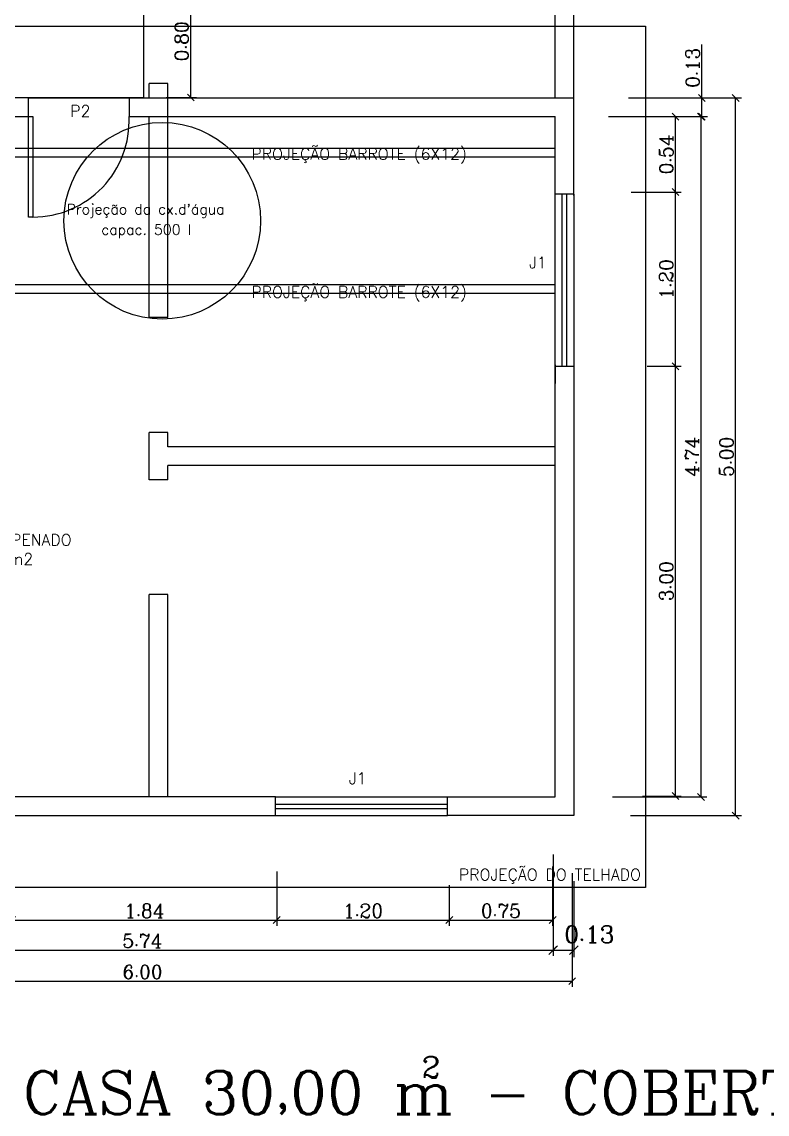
# Model space of a CAD drawing. Extents: x -43 to 70, y -5 to 23.
# Drawn here: x -38.49 to -33.3, y 4.62 to 12.23 of the extents above; entities that cross this region are included whole.
import ezdxf
from ezdxf.enums import TextEntityAlignment as Align

# ---------------------------------------------------------------- set-up
doc = ezdxf.new("R2010")
doc.units = 0
doc.header["$LTSCALE"] = 20
for name, pattern in [('BORDER2', [0.875, 0.25, -0.125, 0.25, -0.125, 0, -0.125]), ('DASHED2', [0.375, 0.25, -0.125]), ('HIDDEN2', [0.1875, 0.125, -0.0625]), ('HIDDENX2', [0.75, 0.5, -0.25])]:
    doc.linetypes.add(name, pattern=pattern)
doc.layers.get('0').update_dxf_attribs({"color": 5, "linetype": 'CONTINUOUS'})
doc.layers.get('DEFPOINTS').update_dxf_attribs({"linetype": 'CONTINUOUS'})
for name, color, linetype in [('CAIXADÁGUA', 244, 'CONTINUOUS'), ('CALÇADA', 244, 'CONTINUOUS'), ('COTAS', 244, 'CONTINUOUS'), ('JANELA', 5, 'CONTINUOUS'), ('PAREDE', 7, 'CONTINUOUS'), ('PORTAS', 1, 'CONTINUOUS'), ('PROJPAR', 11, 'DASHED2'), ('PROJTELH', 30, 'HIDDEN2'), ('TEXTO', 1, 'CONTINUOUS'), ('VISTAP', 244, 'CONTINUOUS')]:
    doc.layers.add(name, color=color, linetype=linetype)
doc.styles.add('ROMANC', font='romanc')
doc.dimstyles.new('ISO-25', dxfattribs={"dimscale": 0.8, "dimtxt": 0.12, "dimasz": 0.06, "dimexe": 0.05, "dimexo": 0.5, "dimgap": 0.02, "dimtad": 1, "dimtoh": 1, "dimzin": 1, "dimtxsty": 'ROMANC', "dimblk1": 'OBLIQUE', "dimblk2": 'OBLIQUE', "dimsah": 1, "dimcen": 0.12, "dimclrd": 244, "dimclre": 244, "dimclrt": 244, "dimazin": 3, "dimtfac": 1, "dimtdec": 4, "dimtmove": 0, "dimatfit": 3, "dimtvp": 1, "dimtolj": 1, "dimtzin": 0})

# ---------------------------------------------------------------- blocks, each defined once
blk = doc.blocks.new('_OBLIQUE')
at = {"color": 0, "linetype": 'BYBLOCK'}
blk.add_line((-0.5, -0.5), (0.5, 0.5), dxfattribs=at)
blk = doc.blocks.new('*D91')
at = {"color": 244, "linetype": 'BYBLOCK'}
for p, q in [((-40.6448, 6.3106), (-40.6448, 5.5035)), ((-34.6566, 6.2967), (-34.6566, 5.5035)), ((-40.6448, 5.5435), (-34.6566, 5.5435))]:
    blk.add_line(p, q, dxfattribs=at)
at = {"layer": 'DEFPOINTS', "color": 0, "linetype": 'BYBLOCK'}
for p in [(-40.6448, 6.7106), (-34.6566, 6.6967), (-34.6566, 5.5435)]:
    blk.add_point(p, dxfattribs=at)
at = {"color": 244, "linetype": 'BYBLOCK', "xscale": 0.048, "yscale": 0.048, "zscale": 0.048, "rotation": 180}
blk.add_blockref('_OBLIQUE', (-40.6448, 5.5435), dxfattribs=at)
at = {"color": 244, "linetype": 'BYBLOCK', "xscale": 0.048, "yscale": 0.048, "zscale": 0.048}
blk.add_blockref('_OBLIQUE', (-34.6566, 5.5435), dxfattribs=at)
at = {"color": 244, "linetype": 'BYBLOCK', "insert": (-37.6507, 5.6075), "char_height": 0.096, "attachment_point": 5, "style": 'ROMANC'}
blk.add_mtext('\\A1;{6.00}', dxfattribs=at)
blk = doc.blocks.new('*D90')
at = {"color": 244, "linetype": 'BYBLOCK'}
for p, q in [((-40.5148, 6.4267), (-40.5148, 5.72)), ((-34.7885, 6.4267), (-34.7885, 5.72)), ((-40.5148, 5.76), (-34.7885, 5.76))]:
    blk.add_line(p, q, dxfattribs=at)
at = {"layer": 'DEFPOINTS', "color": 0, "linetype": 'BYBLOCK'}
for p in [(-40.5148, 6.8267), (-34.7885, 6.8267), (-34.7885, 5.76)]:
    blk.add_point(p, dxfattribs=at)
at = {"color": 244, "linetype": 'BYBLOCK', "xscale": 0.048, "yscale": 0.048, "zscale": 0.048, "rotation": 180}
blk.add_blockref('_OBLIQUE', (-40.5148, 5.76), dxfattribs=at)
at = {"color": 244, "linetype": 'BYBLOCK', "xscale": 0.048, "yscale": 0.048, "zscale": 0.048}
blk.add_blockref('_OBLIQUE', (-34.7885, 5.76), dxfattribs=at)
at = {"color": 244, "linetype": 'BYBLOCK', "insert": (-37.6517, 5.824), "char_height": 0.096, "attachment_point": 5, "style": 'ROMANC'}
blk.add_mtext('\\A1;{5.74}', dxfattribs=at)
blk = doc.blocks.new('*D89')
at = {"color": 244, "linetype": 'BYBLOCK'}
for p, q in [((-34.7929, 6.342), (-34.7929, 5.929)), ((-35.5127, 5.969), (-34.7929, 5.969))]:
    blk.add_line(p, q, dxfattribs=at)
at = {"layer": 'DEFPOINTS', "color": 0, "linetype": 'BYBLOCK'}
for p in [(-34.7929, 6.742), (-35.5127, 6.612), (-34.7929, 5.969)]:
    blk.add_point(p, dxfattribs=at)
at = {"color": 244, "linetype": 'BYBLOCK', "xscale": 0.048, "yscale": 0.048, "zscale": 0.048, "rotation": 180}
blk.add_blockref('_OBLIQUE', (-35.5127, 5.969), dxfattribs=at)
at = {"color": 244, "linetype": 'BYBLOCK', "xscale": 0.048, "yscale": 0.048, "zscale": 0.048}
blk.add_blockref('_OBLIQUE', (-34.7929, 5.969), dxfattribs=at)
at = {"color": 244, "linetype": 'BYBLOCK', "insert": (-35.1528, 6.033), "char_height": 0.096, "attachment_point": 5, "style": 'ROMANC'}
blk.add_mtext('\\A1;{0.75}', dxfattribs=at)
blk = doc.blocks.new('*D88')
at = {"color": 244, "linetype": 'BYBLOCK'}
for p, q in [((-35.5127, 6.212), (-35.5127, 5.929)), ((-36.7154, 5.969), (-35.5127, 5.969))]:
    blk.add_line(p, q, dxfattribs=at)
at = {"layer": 'DEFPOINTS', "color": 0, "linetype": 'BYBLOCK'}
for p in [(-36.7154, 6.7076), (-35.5127, 6.612), (-35.5127, 5.969)]:
    blk.add_point(p, dxfattribs=at)
at = {"color": 244, "linetype": 'BYBLOCK', "xscale": 0.048, "yscale": 0.048, "zscale": 0.048, "rotation": 180}
blk.add_blockref('_OBLIQUE', (-36.7154, 5.969), dxfattribs=at)
at = {"color": 244, "linetype": 'BYBLOCK', "xscale": 0.048, "yscale": 0.048, "zscale": 0.048}
blk.add_blockref('_OBLIQUE', (-35.5127, 5.969), dxfattribs=at)
at = {"color": 244, "linetype": 'BYBLOCK', "insert": (-36.1141, 6.033), "char_height": 0.096, "attachment_point": 5, "style": 'ROMANC'}
blk.add_mtext('\\A1;1.20', dxfattribs=at)
blk = doc.blocks.new('*D87')
at = {"color": 244, "linetype": 'BYBLOCK'}
for p, q in [((-36.7154, 6.3076), (-36.7154, 5.929)), ((-38.5596, 5.969), (-36.7154, 5.969))]:
    blk.add_line(p, q, dxfattribs=at)
at = {"layer": 'DEFPOINTS', "color": 0, "linetype": 'BYBLOCK'}
for p in [(-38.5596, 6.742), (-36.7154, 6.7076), (-36.7154, 5.969)]:
    blk.add_point(p, dxfattribs=at)
at = {"color": 244, "linetype": 'BYBLOCK', "xscale": 0.048, "yscale": 0.048, "zscale": 0.048, "rotation": 180}
blk.add_blockref('_OBLIQUE', (-38.5596, 5.969), dxfattribs=at)
at = {"color": 244, "linetype": 'BYBLOCK', "xscale": 0.048, "yscale": 0.048, "zscale": 0.048}
blk.add_blockref('_OBLIQUE', (-36.7154, 5.969), dxfattribs=at)
at = {"color": 244, "linetype": 'BYBLOCK', "insert": (-37.6375, 6.033), "char_height": 0.096, "attachment_point": 5, "style": 'ROMANC'}
blk.add_mtext('\\A1;1.84', dxfattribs=at)
blk = doc.blocks.new('*D108')
at = {"color": 244, "linetype": 'BYBLOCK'}
for p, q in [((-33.7523, 11.6967), (-33.7523, 12.0692)), ((-34.2551, 11.6967), (-33.7123, 11.6967)), ((-33.7523, 11.5667), (-33.7523, 11.6967)), ((-34.3787, 11.5667), (-33.7123, 11.5667))]:
    blk.add_line(p, q, dxfattribs=at)
at = {"layer": 'DEFPOINTS', "color": 0, "linetype": 'BYBLOCK'}
for p in [(-34.6551, 11.6967), (-33.7523, 11.6967), (-34.7787, 11.5667)]:
    blk.add_point(p, dxfattribs=at)
at = {"color": 244, "linetype": 'BYBLOCK', "xscale": 0.048, "yscale": 0.048, "zscale": 0.048}
for p, rotation in [((-33.7523, 11.6967), 90), ((-33.7523, 11.5667), 270)]:
    blk.add_blockref('_OBLIQUE', p, dxfattribs=dict(at, rotation=rotation))
at = {"color": 244, "linetype": 'BYBLOCK', "insert": (-33.8163, 11.907), "char_height": 0.096, "attachment_point": 5, "rotation": 90, "style": 'ROMANC'}
blk.add_mtext('\\A1;0.13', dxfattribs=at)
blk = doc.blocks.new('*D106')
at = {"color": 244, "linetype": 'BYBLOCK'}
for p, q in [((-34.4037, 11.5667), (-33.7177, 11.5667)), ((-33.7577, 6.8267), (-33.7577, 11.5667)), ((-34.3758, 6.8267), (-33.7177, 6.8267))]:
    blk.add_line(p, q, dxfattribs=at)
at = {"layer": 'DEFPOINTS', "color": 0, "linetype": 'BYBLOCK'}
for p in [(-34.8037, 11.5667), (-33.7577, 11.5667), (-34.7758, 6.8267)]:
    blk.add_point(p, dxfattribs=at)
at = {"color": 244, "linetype": 'BYBLOCK', "xscale": 0.048, "yscale": 0.048, "zscale": 0.048}
for p, rotation in [((-33.7577, 11.5667), 90), ((-33.7577, 6.8267), 270)]:
    blk.add_blockref('_OBLIQUE', p, dxfattribs=dict(at, rotation=rotation))
at = {"color": 244, "linetype": 'BYBLOCK', "insert": (-33.8217, 9.1967), "char_height": 0.096, "attachment_point": 5, "rotation": 90, "style": 'ROMANC'}
blk.add_mtext('\\A1;4.74', dxfattribs=at)
blk = doc.blocks.new('*D105')
at = {"color": 244, "linetype": 'BYBLOCK'}
for p, q in [((-34.3748, 11.5667), (-33.8962, 11.5667)), ((-33.9362, 11.0408), (-33.9362, 11.5667))]:
    blk.add_line(p, q, dxfattribs=at)
at = {"layer": 'DEFPOINTS', "color": 0, "linetype": 'BYBLOCK'}
for p in [(-34.7748, 11.5667), (-33.9362, 11.5667), (-34.6448, 11.0408)]:
    blk.add_point(p, dxfattribs=at)
at = {"color": 244, "linetype": 'BYBLOCK', "xscale": 0.048, "yscale": 0.048, "zscale": 0.048}
for p, rotation in [((-33.9362, 11.5667), 90), ((-33.9362, 11.0408), 270)]:
    blk.add_blockref('_OBLIQUE', p, dxfattribs=dict(at, rotation=rotation))
at = {"color": 244, "linetype": 'BYBLOCK', "insert": (-34.0002, 11.3037), "char_height": 0.096, "attachment_point": 5, "rotation": 90, "style": 'ROMANC'}
blk.add_mtext('\\A1;{0.54}', dxfattribs=at)
blk = doc.blocks.new('*D94')
at = {"color": 244, "linetype": 'BYBLOCK'}
for p, q in [((-37.4986, 12.4823), (-37.2744, 12.4823)), ((-37.3144, 11.6997), (-37.3144, 12.4823)), ((-37.4864, 11.6997), (-37.2744, 11.6997))]:
    blk.add_line(p, q, dxfattribs=at)
at = {"layer": 'DEFPOINTS', "color": 0, "linetype": 'BYBLOCK'}
for p in [(-37.8986, 12.4823), (-37.3144, 12.4823), (-37.8864, 11.6997)]:
    blk.add_point(p, dxfattribs=at)
at = {"color": 244, "linetype": 'BYBLOCK', "xscale": 0.048, "yscale": 0.048, "zscale": 0.048}
for p, rotation in [((-37.3144, 12.4823), 90), ((-37.3144, 11.6997), 270)]:
    blk.add_blockref('_OBLIQUE', p, dxfattribs=dict(at, rotation=rotation))
at = {"color": 244, "linetype": 'BYBLOCK', "insert": (-37.3784, 12.091), "char_height": 0.096, "attachment_point": 5, "rotation": 90, "style": 'ROMANC'}
blk.add_mtext('\\A1;{0.80}', dxfattribs=at)
blk = doc.blocks.new('*D107')
at = {"color": 244, "linetype": 'BYBLOCK'}
for p, q in [((-34.2638, 11.6967), (-33.4767, 11.6967)), ((-33.5167, 6.6967), (-33.5167, 11.6967)), ((-34.2499, 6.6967), (-33.4767, 6.6967))]:
    blk.add_line(p, q, dxfattribs=at)
at = {"layer": 'DEFPOINTS', "color": 0, "linetype": 'BYBLOCK'}
for p in [(-34.6638, 11.6967), (-33.5167, 11.6967), (-34.6499, 6.6967)]:
    blk.add_point(p, dxfattribs=at)
at = {"color": 244, "linetype": 'BYBLOCK', "xscale": 0.048, "yscale": 0.048, "zscale": 0.048}
for p, rotation in [((-33.5167, 11.6967), 90), ((-33.5167, 6.6967), 270)]:
    blk.add_blockref('_OBLIQUE', p, dxfattribs=dict(at, rotation=rotation))
at = {"color": 244, "linetype": 'BYBLOCK', "insert": (-33.5807, 9.1967), "char_height": 0.096, "attachment_point": 5, "rotation": 90, "style": 'ROMANC'}
blk.add_mtext('\\A1;5.00', dxfattribs=at)
blk = doc.blocks.new('*D104')
at = {"color": 244, "linetype": 'BYBLOCK'}
for p, q in [((-34.2448, 11.0408), (-33.8962, 11.0408)), ((-33.9362, 9.8267), (-33.9362, 11.0408))]:
    blk.add_line(p, q, dxfattribs=at)
at = {"layer": 'DEFPOINTS', "color": 0, "linetype": 'BYBLOCK'}
for p in [(-34.6448, 11.0408), (-33.9362, 11.0408), (-34.5334, 9.8267)]:
    blk.add_point(p, dxfattribs=at)
at = {"color": 244, "linetype": 'BYBLOCK', "xscale": 0.048, "yscale": 0.048, "zscale": 0.048}
for p, rotation in [((-33.9362, 11.0408), 90), ((-33.9362, 9.8267), 270)]:
    blk.add_blockref('_OBLIQUE', p, dxfattribs=dict(at, rotation=rotation))
at = {"color": 244, "linetype": 'BYBLOCK', "insert": (-34.0002, 10.4337), "char_height": 0.096, "attachment_point": 5, "rotation": 90, "style": 'ROMANC'}
blk.add_mtext('\\A1;{1.20}', dxfattribs=at)
blk = doc.blocks.new('*D103')
at = {"color": 244, "linetype": 'BYBLOCK'}
for p, q in [((-34.1334, 9.8267), (-33.8962, 9.8267)), ((-33.9362, 6.8331), (-33.9362, 9.8267)), ((-34.1662, 6.8331), (-33.8962, 6.8331))]:
    blk.add_line(p, q, dxfattribs=at)
at = {"layer": 'DEFPOINTS', "color": 0, "linetype": 'BYBLOCK'}
for p in [(-34.5334, 9.8267), (-33.9362, 9.8267), (-34.5662, 6.8331)]:
    blk.add_point(p, dxfattribs=at)
at = {"color": 244, "linetype": 'BYBLOCK', "xscale": 0.048, "yscale": 0.048, "zscale": 0.048}
for p, rotation in [((-33.9362, 9.8267), 90), ((-33.9362, 6.8331), 270)]:
    blk.add_blockref('_OBLIQUE', p, dxfattribs=dict(at, rotation=rotation))
at = {"color": 244, "linetype": 'BYBLOCK', "insert": (-34.0002, 8.3299), "char_height": 0.096, "attachment_point": 5, "rotation": 90, "style": 'ROMANC'}
blk.add_mtext('\\A1;{3.00}', dxfattribs=at)

msp = doc.modelspace()

# ---------------------------------------------------------------- linework, layer by layer
at = {"color": 244, "linetype": 'BYBLOCK'}
for p, q in [((-34.6448, 6.2389), (-34.6448, 5.71)), ((-34.7885, 5.76), (-34.6448, 5.76))]:
    msp.add_line(p, q, dxfattribs=at)
at = {"layer": 'CAIXADÁGUA', "linetype": 'BORDER2'}
for p, q in [((-38.5448, 10.3967), (-34.7748, 10.3967)), ((-38.5448, 10.3367), (-34.7748, 10.3367))]:
    msp.add_line(p, q, dxfattribs=at)
at = {"layer": 'CALÇADA'}
for p, q in [((-37.6448, 12.4967), (-37.6448, 11.6967)), ((-37.6448, 11.6967), (-38.5448, 11.6967))]:
    msp.add_line(p, q, dxfattribs=at)
at = {"layer": 'COTAS'}
msp.add_line((-38.4448, 11.6967), (-37.7448, 11.6967), dxfattribs=at)
at = {"layer": 'DEFPOINTS', "color": 0, "linetype": 'BYBLOCK'}
for p in [(-34.7733, 11.6967), (-34.6448, 11.6967), (-34.6448, 11.6967), (-34.9033, 11.5667), (-34.7748, 11.5667), (-34.7748, 11.5667), (-34.9033, 6.8267), (-34.7885, 6.8267), (-34.6448, 6.7389), (-34.7733, 6.6967), (-34.6448, 5.76)]:
    msp.add_point(p, dxfattribs=at)
at = {"layer": 'JANELA', "color": 1}
for p, q in [((-34.7748, 9.8267), (-34.7748, 11.0267)), ((-34.6448, 11.0267), (-34.6448, 9.8267)), ((-36.7248, 6.8267), (-35.5248, 6.8267)), ((-36.7248, 6.6967), (-35.5248, 6.6967))]:
    msp.add_line(p, q, dxfattribs=at)
at = {"layer": 'JANELA', "color": 5}
for p, q in [((-34.7248, 9.8267), (-34.7248, 11.0267)), ((-34.6948, 11.0267), (-34.6948, 9.8267))]:
    msp.add_line(p, q, dxfattribs=at)
at = {"layer": 'JANELA'}
for p, q in [((-36.7248, 6.7767), (-35.5248, 6.7767)), ((-36.7248, 6.7467), (-35.5248, 6.7467))]:
    msp.add_line(p, q, dxfattribs=at)
at = {"layer": 'PAREDE'}
for p, q in [((-38.4448, 11.6967), (-40.6448, 11.6967)), ((-38.4448, 11.5667), (-38.4448, 11.6967)), ((-37.7448, 11.6967), (-34.6448, 11.6967)), ((-37.7448, 11.6967), (-37.7448, 11.5667)), ((-34.6448, 11.0167), (-34.6448, 11.6967)), ((-38.5448, 11.5667), (-38.4448, 11.5667)), ((-37.7448, 11.5667), (-34.7748, 11.5667)), ((-34.7748, 11.0167), (-34.7748, 11.5667)), ((-34.6448, 11.0267), (-34.7748, 11.0267)), ((-34.7748, 9.8367), (-34.7748, 9.7067)), ((-34.7748, 9.8267), (-34.6448, 9.8267)), ((-34.7748, 6.8267), (-34.7748, 9.8267)), ((-34.6448, 9.8267), (-34.6448, 6.6967)), ((-36.7248, 6.8267), (-38.5648, 6.8267)), ((-36.7248, 6.6967), (-36.7248, 6.8267)), ((-35.5248, 6.8267), (-34.7748, 6.8267)), ((-35.5248, 6.6967), (-35.5248, 6.8267)), ((-38.5648, 6.6967), (-36.7248, 6.6967)), ((-34.6448, 6.6967), (-35.5248, 6.6967))]:
    msp.add_line(p, q, dxfattribs=at)
at = {"layer": 'PAREDE', "color": 244, "linetype": 'BORDER2'}
for p, q in [((-38.6726, 11.3467), (-34.7748, 11.3467)), ((-38.6726, 11.2867), (-34.7748, 11.2867))]:
    msp.add_line(p, q, dxfattribs=at)
at = {"layer": 'PORTAS'}
for p, q in [((-38.4448, 11.5667), (-38.4148, 11.5667)), ((-38.4448, 10.8667), (-38.4448, 11.5667)), ((-38.4148, 11.5667), (-38.4148, 10.8667)), ((-38.4148, 10.8667), (-38.4448, 10.8667))]:
    msp.add_line(p, q, dxfattribs=at)
at = {"layer": 'PROJPAR', "color": 30, "linetype": 'HIDDEN2', "ltscale": 2.5}
for p, q in [((-34.6448, 11.6967), (-34.6448, 16.5667)), ((-34.7748, 11.6967), (-34.7748, 13.9967)), ((-37.6048, 11.6967), (-37.6048, 11.7967)), ((-37.4748, 11.7967), (-37.6048, 11.7967)), ((-37.4748, 11.0267), (-37.4748, 11.7967)), ((-37.6048, 10.1667), (-37.6048, 11.5667)), ((-37.4748, 10.1667), (-37.4748, 11.5667)), ((-37.4748, 10.1667), (-37.6048, 10.1667)), ((-37.6048, 9.0367), (-37.6048, 9.3667)), ((-37.4748, 9.3667), (-37.6048, 9.3667)), ((-37.4748, 9.2667), (-37.4748, 9.3667)), ((-34.7748, 9.2667), (-37.4748, 9.2667)), ((-34.7748, 9.1367), (-37.4748, 9.1367)), ((-37.4748, 9.0367), (-37.4748, 9.1367)), ((-37.4748, 9.0367), (-37.6048, 9.0367)), ((-37.6048, 6.8267), (-37.6048, 8.2367)), ((-37.4748, 8.2367), (-37.6048, 8.2367)), ((-37.4748, 6.8267), (-37.4748, 8.2367))]:
    msp.add_line(p, q, dxfattribs=at)
at = {"layer": 'PROJTELH', "linetype": 'HIDDENX2', "ltscale": 0.8}
for p, q in [((-41.1448, 12.1967), (-34.1448, 12.1967)), ((-34.1448, 12.1967), (-34.1448, 6.1967)), ((-34.1448, 6.1967), (-41.1448, 6.1967))]:
    msp.add_line(p, q, dxfattribs=at)
at = {"layer": 'TEXTO', "color": 30, "linetype": 'CONTINUOUS'}
msp.add_arc((-38.4148, 11.5373), 0.6707, 270, 2.52324, dxfattribs=at)
at = {"layer": 'VISTAP', "color": 30, "linetype": 'CONTINUOUS', "ltscale": 0.3}
msp.add_circle((-37.5134, 10.8406), 0.685, dxfattribs=at)

# ---------------------------------------------------------------- block references
at = {"color": 244, "linetype": 'BYBLOCK', "xscale": 0.06, "yscale": 0.06, "zscale": 0.06, "rotation": 180}
msp.add_blockref('_OBLIQUE', (-34.7885, 5.76), dxfattribs=at)
at = {"color": 244, "linetype": 'BYBLOCK', "xscale": 0.06, "yscale": 0.06, "zscale": 0.06}
msp.add_blockref('_OBLIQUE', (-34.6448, 5.76), dxfattribs=at)

# ---------------------------------------------------------------- texts
at = {"color": 244, "linetype": 'BYBLOCK', "insert": (-34.7112, 5.8694), "char_height": 0.12, "attachment_point": 4, "style": 'ROMANC'}
msp.add_mtext('\\A1;{0.13}', dxfattribs=at)
at = {"layer": 'TEXTO', "color": 1, "linetype": 'CONTINUOUS', "style": 'ROMANC'}
for s, p in [('P2', (-38.0839, 11.5654)), ('J1', (-34.8952, 10.51)), ('J1', (-36.1514, 6.916))]:
    msp.add_text(s, height=0.08, dxfattribs=at).set_placement(p, align=Align.CENTER)
at = {"layer": 'TEXTO', "color": 244, "ltscale": 0.3, "style": 'ROMANC'}
for s, p in [("Projeção da cx.d'água", (-38.1801, 10.8852)), ('capac. 500 l', (-37.9381, 10.743))]:
    msp.add_text(s, height=0.072, dxfattribs=at).set_placement(p)
at = {"layer": 'TEXTO', "color": 5, "linetype": 'HIDDEN2', "style": 'ROMANC'}
for s, height, p in [('CASA 30,00 m - COBERTURA TELHA CERÂMICA', 0.3, (-33.4726, 4.6167)), ('2', 0.15, (-35.6394, 4.8688))]:
    msp.add_text(s, height=height, dxfattribs=at).set_placement(p, align=Align.CENTER)
at = {"layer": 'TEXTO', "color": 1, "linetype": 'CONTINUOUS', "char_height": 0.08, "attachment_point": 7, "style": 'ROMANC'}
for s, insert in [('{PROJEÇÃO BARROTE (6X12)}\\P', (-36.8917, 11.24)), ('{PROJEÇÃO BARROTE (6X12)}\\P', (-36.8917, 10.2776)), ('{CONCRETO DESEMPENADO}\\P{      A = 24,78 m2}', (-39.5373, 8.4199))]:
    msp.add_mtext(s, dxfattribs=dict(at, insert=insert))
at = {"layer": 'TEXTO', "color": 1, "linetype": 'HIDDEN2', "insert": (-34.1769, 6.2225), "char_height": 0.08, "attachment_point": 9, "style": 'ROMANC'}
msp.add_mtext('{PROJEÇÃO DO TELHADO}', dxfattribs=at)

# ---------------------------------------------------------------- dimensions: what is measured, and where the dimension line sits
at = {"layer": 'TEXTO', "color": 30, "linetype": 'CONTINUOUS'}
for base, p1, p2, text, override, picture, middle in [((-37.3144, 12.4823), (-37.8864, 11.6997), (-37.8986, 12.4823), '{0.80}', {"dimexe": 0.05, "dimexo": 0.5, "dimtoh": 0, "dimtxsty": 'ROMANC', "dimblk1": 'OBLIQUE', "dimblk2": 'OBLIQUE', "dimsah": 1}, '*D94', (-37.3784, 12.091)), ((-33.9362, 11.5667), (-34.6448, 11.0408), (-34.7748, 11.5667), '{0.54}', {"dimexe": 0.05, "dimexo": 0.5, "dimtoh": 0, "dimtxsty": 'ROMANC', "dimblk1": 'OBLIQUE', "dimblk2": 'OBLIQUE', "dimsah": 1, "dimse1": 1}, '*D105', (-34.0002, 11.3037)), ((-33.9362, 11.0408), (-34.5334, 9.8267), (-34.6448, 11.0408), '{1.20}', {"dimexe": 0.05, "dimexo": 0.5, "dimtoh": 0, "dimtxsty": 'ROMANC', "dimblk1": 'OBLIQUE', "dimblk2": 'OBLIQUE', "dimsah": 1, "dimse1": 1}, '*D104', (-34.0002, 10.4337)), ((-33.9362, 9.8267), (-34.5662, 6.8331), (-34.5334, 9.8267), '{3.00}', {"dimexe": 0.05, "dimexo": 0.5, "dimtoh": 0, "dimtxsty": 'ROMANC', "dimblk1": 'OBLIQUE', "dimblk2": 'OBLIQUE', "dimsah": 1}, '*D103', (-34.0002, 8.3299))]:
    dim = msp.add_linear_dim(base=base, p1=p1, p2=p2, angle=90, text=text, dimstyle='ISO-25', override=override, dxfattribs=at)
    dim.commit()
    dim.dimension.update_dxf_attribs({"geometry": picture, "text_midpoint": middle})
for base, p1, p2, picture, middle in [((-33.7523, 11.6967), (-34.7787, 11.5667), (-34.6551, 11.6967), '*D108', (-33.8163, 11.907)), ((-33.5167, 11.6967), (-34.6499, 6.6967), (-34.6638, 11.6967), '*D107', (-33.5807, 9.1967)), ((-33.7577, 11.5667), (-34.7758, 6.8267), (-34.8037, 11.5667), '*D106', (-33.8217, 9.1967))]:
    dim = msp.add_linear_dim(base=base, p1=p1, p2=p2, angle=90, dimstyle='ISO-25', override={"dimexe": 0.05, "dimexo": 0.5, "dimtoh": 0, "dimtxsty": 'ROMANC', "dimblk1": 'OBLIQUE', "dimblk2": 'OBLIQUE', "dimsah": 1}, dxfattribs=at)
    dim.commit()
    dim.dimension.update_dxf_attribs({"geometry": picture, "text_midpoint": middle})
for base, p1, p2, text, override, picture, middle in [((-34.7885, 5.76), (-40.5148, 6.8267), (-34.7885, 6.8267), '{5.74}', {"dimexe": 0.05, "dimexo": 0.5, "dimtoh": 0, "dimtxsty": 'ROMANC', "dimblk1": 'OBLIQUE', "dimblk2": 'OBLIQUE', "dimsah": 1}, '*D90', (-37.6517, 5.824)), ((-34.6566, 5.5435), (-40.6448, 6.7106), (-34.6566, 6.6967), '{6.00}', {"dimexe": 0.05, "dimexo": 0.5, "dimtoh": 0, "dimtxsty": 'ROMANC', "dimblk1": 'OBLIQUE', "dimblk2": 'OBLIQUE', "dimsah": 1}, '*D91', (-37.6507, 5.6075)), ((-34.7929, 5.969), (-35.5127, 6.612), (-34.7929, 6.742), '{0.75}', {"dimexe": 0.05, "dimexo": 0.5, "dimtoh": 0, "dimtxsty": 'ROMANC', "dimblk1": 'OBLIQUE', "dimblk2": 'OBLIQUE', "dimsah": 1, "dimse1": 1}, '*D89', (-35.1528, 6.033))]:
    dim = msp.add_linear_dim(base=base, p1=p1, p2=p2, text=text, dimstyle='ISO-25', override=override, dxfattribs=at)
    dim.commit()
    dim.dimension.update_dxf_attribs({"geometry": picture, "text_midpoint": middle})
for base, p1, p2, picture, middle in [((-36.7154, 5.969), (-38.5596, 6.742), (-36.7154, 6.7076), '*D87', (-37.6375, 6.033)), ((-35.5127, 5.969), (-36.7154, 6.7076), (-35.5127, 6.612), '*D88', (-36.1141, 6.033))]:
    dim = msp.add_linear_dim(base=base, p1=p1, p2=p2, dimstyle='ISO-25', override={"dimexe": 0.05, "dimexo": 0.5, "dimtoh": 0, "dimtxsty": 'ROMANC', "dimblk1": 'OBLIQUE', "dimblk2": 'OBLIQUE', "dimsah": 1, "dimse1": 1}, dxfattribs=at)
    dim.commit()
    dim.dimension.update_dxf_attribs({"geometry": picture, "text_midpoint": middle})

doc.saveas('drawing.dxf')
